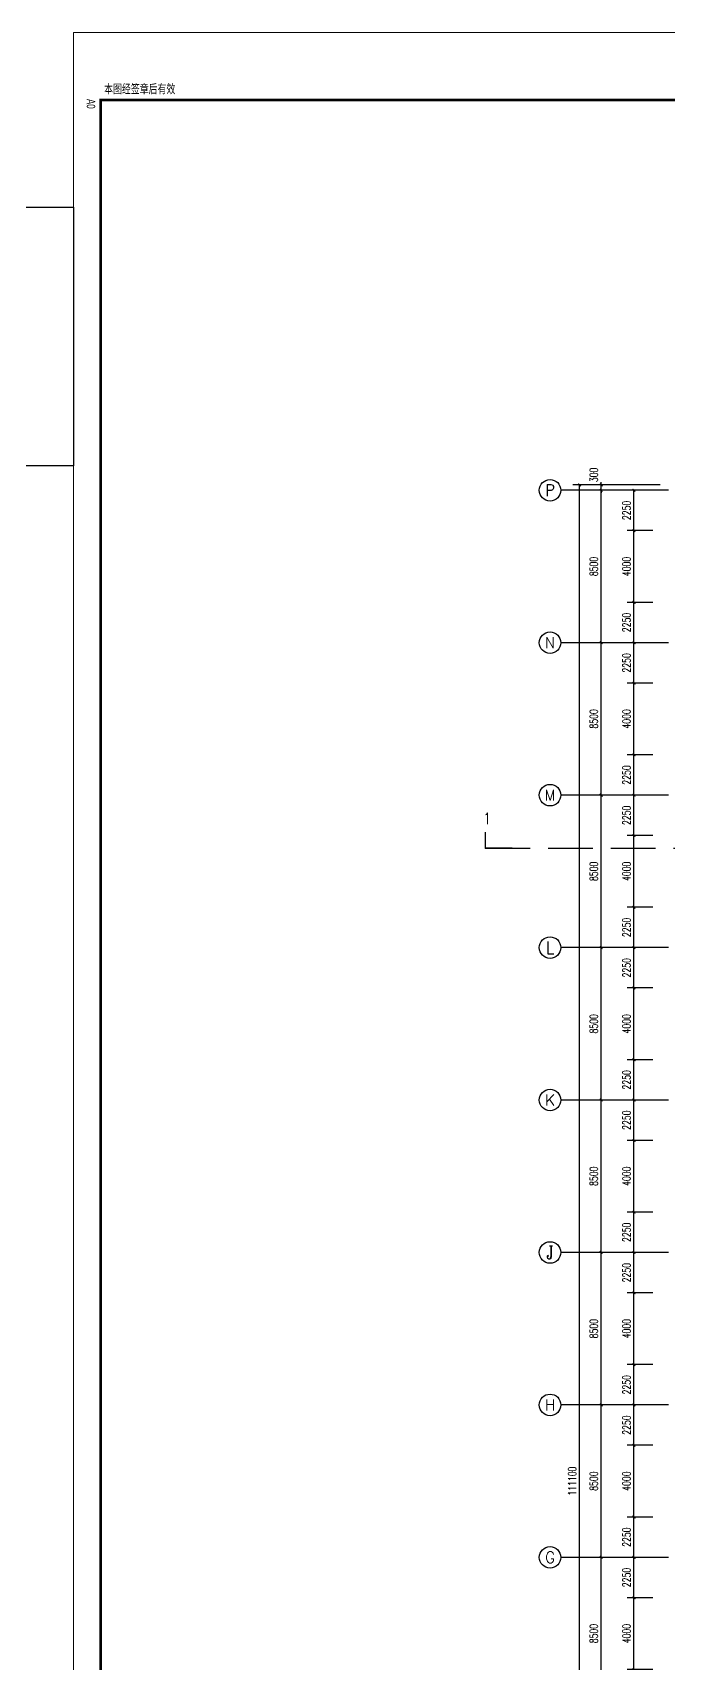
# Model space of a CAD drawing. Extents: x -275060 to -14507, y -783073 to -270523.
# Drawn here: x -195145 to -159684, y -361453 to -270523 of the extents above; entities that cross this region are included whole.
import ezdxf
from ezdxf.enums import TextEntityAlignment as Align

# ---------------------------------------------------------------- set-up
doc = ezdxf.new("R2010")
doc.units = 0
doc.header["$LTSCALE"] = 1000
doc.header["$MEASUREMENT"] = 0
doc.linetypes.add('DASH', pattern=[0.35, 0.25, -0.1])
doc.layers.get('Defpoints').update_dxf_attribs({"color": 252})
for name, color, linetype in [('07m', 36, 'Continuous'), ('AXIS', 3, 'Continuous'), ('AXIS_TEXT', 7, 'Continuous'), ('DIM_SYMB', 3, 'Continuous'), ('PUB_DIM', 3, 'Continuous')]:
    doc.layers.add(name, color=color, linetype=linetype)
doc.layers.add('TK', color=252, linetype='Continuous', lineweight=13)
doc.styles.add('_TCH_AXIS', font='COMPLEX', dxfattribs={"bigfont": 'GBCBIG'})
doc.styles.add('_TCH_DIM_T3', font='SIMPLEX', dxfattribs={"width": 0.705882, "bigfont": 'GBCBIG'})
doc.styles.add('_TCH_LABEL', font='COMPLEX', dxfattribs={"bigfont": 'GBCBIG'})
doc.styles.add('COMPLEX', font='COMPLEX')
doc.styles.add('T&D', font='haiwenrs.shx', dxfattribs={"width": 0.7, "bigfont": 'hztxt.shx'})
doc.dimstyles.new('_TCH_ARCH&&150', dxfattribs={"dimtxt": 446.25, "dimasz": 150, "dimexe": 375, "dimexo": 450, "dimgap": 189.375, "dimtad": 1, "dimdec": 0, "dimzin": 0, "dimdsep": 46, "dimtxsty": '_TCH_DIM_T3', "dimblk": 'ARCHTICK', "dimcen": 0.09, "dimclrt": 7, "dimazin": 2, "dimtfac": 1, "dimtdec": 0, "dimtix": 1, "dimtmove": 2, "dimatfit": 3, "dimfxl": 0, "dimtolj": 1, "dimtzin": 0, "dimarcsym": 0})

# ---------------------------------------------------------------- blocks, each defined once
blk = doc.blocks.new('TK-A0')
at = {"layer": 'TK'}
for p, q in [((0, 841), (0, 0)), ((25, 831), (25, 10)), ((25, 10), (1179, 10)), ((0, 0), (1189, 0))]:
    blk.add_line(p, q, dxfattribs=at)
at = {"layer": 'TK', "const_width": 1}
blk.add_lwpolyline([(25, 831), (1179, 831), (1179, 10), (25, 10)], close=True, dxfattribs=at)
at = {"layer": 'TK', "style": 'T&D', "width": 0.7}
blk.add_text('本图经签章后有效', height=3.5, rotation=90, dxfattribs=at).set_placement((22.89, 11.35))
blk.add_text('A0', height=3.15, dxfattribs=at).set_placement((24.67, 4.88))
blk = doc.blocks.new('_ArchTick')
at = {"color": 0, "linetype": 'ByBlock', "const_width": 0.4}
blk.add_lwpolyline([(-0.5, -0.5), (0.5, 0.5)], dxfattribs=at)
blk = doc.blocks.new('*D216')
at = {"layer": 'Defpoints', "color": 0, "transparency": 16777216}
for p in [(-161603, -357791), (-160099, -357791), (-160099, -361791)]:
    blk.add_point(p, dxfattribs=at)
at = {"layer": 'PUB_DIM', "color": 0, "lineweight": -2, "transparency": 16777216}
for p, q in [((-160549, -357791), (-161978, -357791)), ((-161603, -361791), (-161603, -357791)), ((-160549, -361791), (-161978, -361791))]:
    blk.add_line(p, q, dxfattribs=at)
at = {"layer": 'PUB_DIM', "color": 0, "lineweight": -2, "transparency": 16777216, "xscale": 150, "yscale": 150, "zscale": 150}
for p, rotation in [((-161603, -357791), 90), ((-161603, -361791), 270)]:
    blk.add_blockref('_ArchTick', p, dxfattribs=dict(at, rotation=rotation))
at = {"layer": 'PUB_DIM', "color": 7, "transparency": 16777216, "insert": (-162015, -359791), "char_height": 446.2, "attachment_point": 5, "rotation": 90, "style": '_TCH_DIM_T3'}
blk.add_mtext('\\A1;4000', dxfattribs=at)
blk = doc.blocks.new('*D217')
at = {"layer": 'Defpoints', "color": 0, "transparency": 16777216}
for p in [(-161603, -355541), (-160099, -355541), (-160099, -357791)]:
    blk.add_point(p, dxfattribs=at)
at = {"layer": 'PUB_DIM', "color": 0, "lineweight": -2, "transparency": 16777216}
for p, q in [((-160549, -355541), (-161978, -355541)), ((-161603, -357791), (-161603, -355541)), ((-160549, -357791), (-161978, -357791))]:
    blk.add_line(p, q, dxfattribs=at)
at = {"layer": 'PUB_DIM', "color": 0, "lineweight": -2, "transparency": 16777216, "xscale": 150, "yscale": 150, "zscale": 150}
for p, rotation in [((-161603, -355541), 90), ((-161603, -357791), 270)]:
    blk.add_blockref('_ArchTick', p, dxfattribs=dict(at, rotation=rotation))
at = {"layer": 'PUB_DIM', "color": 7, "transparency": 16777216, "insert": (-162015, -356666), "char_height": 446.2, "attachment_point": 5, "rotation": 90, "style": '_TCH_DIM_T3'}
blk.add_mtext('\\A1;2250', dxfattribs=at)
blk = doc.blocks.new('*D218')
at = {"layer": 'Defpoints', "color": 0, "transparency": 16777216}
for p in [(-161603, -353291), (-160099, -353291), (-160099, -355541)]:
    blk.add_point(p, dxfattribs=at)
at = {"layer": 'PUB_DIM', "color": 0, "lineweight": -2, "transparency": 16777216}
for p, q in [((-160549, -353291), (-161978, -353291)), ((-161603, -355541), (-161603, -353291)), ((-160549, -355541), (-161978, -355541))]:
    blk.add_line(p, q, dxfattribs=at)
at = {"layer": 'PUB_DIM', "color": 0, "lineweight": -2, "transparency": 16777216, "xscale": 150, "yscale": 150, "zscale": 150}
for p, rotation in [((-161603, -353291), 90), ((-161603, -355541), 270)]:
    blk.add_blockref('_ArchTick', p, dxfattribs=dict(at, rotation=rotation))
at = {"layer": 'PUB_DIM', "color": 7, "transparency": 16777216, "insert": (-162015, -354416), "char_height": 446.2, "attachment_point": 5, "rotation": 90, "style": '_TCH_DIM_T3'}
blk.add_mtext('\\A1;2250', dxfattribs=at)
blk = doc.blocks.new('*D219')
at = {"layer": 'Defpoints', "color": 0, "transparency": 16777216}
for p in [(-161603, -349291), (-160099, -349291), (-160099, -353291)]:
    blk.add_point(p, dxfattribs=at)
at = {"layer": 'PUB_DIM', "color": 0, "lineweight": -2, "transparency": 16777216}
for p, q in [((-160549, -349291), (-161978, -349291)), ((-161603, -353291), (-161603, -349291)), ((-160549, -353291), (-161978, -353291))]:
    blk.add_line(p, q, dxfattribs=at)
at = {"layer": 'PUB_DIM', "color": 0, "lineweight": -2, "transparency": 16777216, "xscale": 150, "yscale": 150, "zscale": 150}
for p, rotation in [((-161603, -349291), 90), ((-161603, -353291), 270)]:
    blk.add_blockref('_ArchTick', p, dxfattribs=dict(at, rotation=rotation))
at = {"layer": 'PUB_DIM', "color": 7, "transparency": 16777216, "insert": (-162015, -351291), "char_height": 446.2, "attachment_point": 5, "rotation": 90, "style": '_TCH_DIM_T3'}
blk.add_mtext('\\A1;4000', dxfattribs=at)
blk = doc.blocks.new('*D220')
at = {"layer": 'Defpoints', "color": 0, "transparency": 16777216}
for p in [(-161603, -347041), (-160099, -347041), (-160099, -349291)]:
    blk.add_point(p, dxfattribs=at)
at = {"layer": 'PUB_DIM', "color": 0, "lineweight": -2, "transparency": 16777216}
for p, q in [((-160549, -347041), (-161978, -347041)), ((-161603, -349291), (-161603, -347041)), ((-160549, -349291), (-161978, -349291))]:
    blk.add_line(p, q, dxfattribs=at)
at = {"layer": 'PUB_DIM', "color": 0, "lineweight": -2, "transparency": 16777216, "xscale": 150, "yscale": 150, "zscale": 150}
for p, rotation in [((-161603, -347041), 90), ((-161603, -349291), 270)]:
    blk.add_blockref('_ArchTick', p, dxfattribs=dict(at, rotation=rotation))
at = {"layer": 'PUB_DIM', "color": 7, "transparency": 16777216, "insert": (-162015, -348166), "char_height": 446.2, "attachment_point": 5, "rotation": 90, "style": '_TCH_DIM_T3'}
blk.add_mtext('\\A1;2250', dxfattribs=at)
blk = doc.blocks.new('*D221')
at = {"layer": 'Defpoints', "color": 0, "transparency": 16777216}
for p in [(-161603, -344791), (-160099, -344791), (-160099, -347041)]:
    blk.add_point(p, dxfattribs=at)
at = {"layer": 'PUB_DIM', "color": 0, "lineweight": -2, "transparency": 16777216}
for p, q in [((-160549, -344791), (-161978, -344791)), ((-161603, -347041), (-161603, -344791)), ((-160549, -347041), (-161978, -347041))]:
    blk.add_line(p, q, dxfattribs=at)
at = {"layer": 'PUB_DIM', "color": 0, "lineweight": -2, "transparency": 16777216, "xscale": 150, "yscale": 150, "zscale": 150}
for p, rotation in [((-161603, -344791), 90), ((-161603, -347041), 270)]:
    blk.add_blockref('_ArchTick', p, dxfattribs=dict(at, rotation=rotation))
at = {"layer": 'PUB_DIM', "color": 7, "transparency": 16777216, "insert": (-162015, -345916), "char_height": 446.2, "attachment_point": 5, "rotation": 90, "style": '_TCH_DIM_T3'}
blk.add_mtext('\\A1;2250', dxfattribs=at)
blk = doc.blocks.new('*D222')
at = {"layer": 'Defpoints', "color": 0, "transparency": 16777216}
for p in [(-161603, -340791), (-160099, -340791), (-160099, -344791)]:
    blk.add_point(p, dxfattribs=at)
at = {"layer": 'PUB_DIM', "color": 0, "lineweight": -2, "transparency": 16777216}
for p, q in [((-160549, -340791), (-161978, -340791)), ((-161603, -344791), (-161603, -340791)), ((-160549, -344791), (-161978, -344791))]:
    blk.add_line(p, q, dxfattribs=at)
at = {"layer": 'PUB_DIM', "color": 0, "lineweight": -2, "transparency": 16777216, "xscale": 150, "yscale": 150, "zscale": 150}
for p, rotation in [((-161603, -340791), 90), ((-161603, -344791), 270)]:
    blk.add_blockref('_ArchTick', p, dxfattribs=dict(at, rotation=rotation))
at = {"layer": 'PUB_DIM', "color": 7, "transparency": 16777216, "insert": (-162015, -342791), "char_height": 446.2, "attachment_point": 5, "rotation": 90, "style": '_TCH_DIM_T3'}
blk.add_mtext('\\A1;4000', dxfattribs=at)
blk = doc.blocks.new('*D223')
at = {"layer": 'Defpoints', "color": 0, "transparency": 16777216}
for p in [(-161603, -338541), (-160099, -338541), (-160099, -340791)]:
    blk.add_point(p, dxfattribs=at)
at = {"layer": 'PUB_DIM', "color": 0, "lineweight": -2, "transparency": 16777216}
for p, q in [((-160549, -338541), (-161978, -338541)), ((-161603, -340791), (-161603, -338541)), ((-160549, -340791), (-161978, -340791))]:
    blk.add_line(p, q, dxfattribs=at)
at = {"layer": 'PUB_DIM', "color": 0, "lineweight": -2, "transparency": 16777216, "xscale": 150, "yscale": 150, "zscale": 150}
for p, rotation in [((-161603, -338541), 90), ((-161603, -340791), 270)]:
    blk.add_blockref('_ArchTick', p, dxfattribs=dict(at, rotation=rotation))
at = {"layer": 'PUB_DIM', "color": 7, "transparency": 16777216, "insert": (-162015, -339666), "char_height": 446.2, "attachment_point": 5, "rotation": 90, "style": '_TCH_DIM_T3'}
blk.add_mtext('\\A1;2250', dxfattribs=at)
blk = doc.blocks.new('*D224')
at = {"layer": 'Defpoints', "color": 0, "transparency": 16777216}
for p in [(-161603, -336291), (-160099, -336291), (-160099, -338541)]:
    blk.add_point(p, dxfattribs=at)
at = {"layer": 'PUB_DIM', "color": 0, "lineweight": -2, "transparency": 16777216}
for p, q in [((-160549, -336291), (-161978, -336291)), ((-161603, -338541), (-161603, -336291)), ((-160549, -338541), (-161978, -338541))]:
    blk.add_line(p, q, dxfattribs=at)
at = {"layer": 'PUB_DIM', "color": 0, "lineweight": -2, "transparency": 16777216, "xscale": 150, "yscale": 150, "zscale": 150}
for p, rotation in [((-161603, -336291), 90), ((-161603, -338541), 270)]:
    blk.add_blockref('_ArchTick', p, dxfattribs=dict(at, rotation=rotation))
at = {"layer": 'PUB_DIM', "color": 7, "transparency": 16777216, "insert": (-162015, -337416), "char_height": 446.2, "attachment_point": 5, "rotation": 90, "style": '_TCH_DIM_T3'}
blk.add_mtext('\\A1;2250', dxfattribs=at)
blk = doc.blocks.new('*D225')
at = {"layer": 'Defpoints', "color": 0, "transparency": 16777216}
for p in [(-161603, -332291), (-160099, -332291), (-160099, -336291)]:
    blk.add_point(p, dxfattribs=at)
at = {"layer": 'PUB_DIM', "color": 0, "lineweight": -2, "transparency": 16777216}
for p, q in [((-160549, -332291), (-161978, -332291)), ((-161603, -336291), (-161603, -332291)), ((-160549, -336291), (-161978, -336291))]:
    blk.add_line(p, q, dxfattribs=at)
at = {"layer": 'PUB_DIM', "color": 0, "lineweight": -2, "transparency": 16777216, "xscale": 150, "yscale": 150, "zscale": 150}
for p, rotation in [((-161603, -332291), 90), ((-161603, -336291), 270)]:
    blk.add_blockref('_ArchTick', p, dxfattribs=dict(at, rotation=rotation))
at = {"layer": 'PUB_DIM', "color": 7, "transparency": 16777216, "insert": (-162015, -334291), "char_height": 446.2, "attachment_point": 5, "rotation": 90, "style": '_TCH_DIM_T3'}
blk.add_mtext('\\A1;4000', dxfattribs=at)
blk = doc.blocks.new('*D226')
at = {"layer": 'Defpoints', "color": 0, "transparency": 16777216}
for p in [(-161603, -330041), (-160099, -330041), (-160099, -332291)]:
    blk.add_point(p, dxfattribs=at)
at = {"layer": 'PUB_DIM', "color": 0, "lineweight": -2, "transparency": 16777216}
for p, q in [((-160549, -330041), (-161978, -330041)), ((-161603, -332291), (-161603, -330041)), ((-160549, -332291), (-161978, -332291))]:
    blk.add_line(p, q, dxfattribs=at)
at = {"layer": 'PUB_DIM', "color": 0, "lineweight": -2, "transparency": 16777216, "xscale": 150, "yscale": 150, "zscale": 150}
for p, rotation in [((-161603, -330041), 90), ((-161603, -332291), 270)]:
    blk.add_blockref('_ArchTick', p, dxfattribs=dict(at, rotation=rotation))
at = {"layer": 'PUB_DIM', "color": 7, "transparency": 16777216, "insert": (-162015, -331166), "char_height": 446.2, "attachment_point": 5, "rotation": 90, "style": '_TCH_DIM_T3'}
blk.add_mtext('\\A1;2250', dxfattribs=at)
blk = doc.blocks.new('*D227')
at = {"layer": 'Defpoints', "color": 0, "transparency": 16777216}
for p in [(-161603, -327791), (-160099, -327791), (-160099, -330041)]:
    blk.add_point(p, dxfattribs=at)
at = {"layer": 'PUB_DIM', "color": 0, "lineweight": -2, "transparency": 16777216}
for p, q in [((-160549, -327791), (-161978, -327791)), ((-161603, -330041), (-161603, -327791)), ((-160549, -330041), (-161978, -330041))]:
    blk.add_line(p, q, dxfattribs=at)
at = {"layer": 'PUB_DIM', "color": 0, "lineweight": -2, "transparency": 16777216, "xscale": 150, "yscale": 150, "zscale": 150}
for p, rotation in [((-161603, -327791), 90), ((-161603, -330041), 270)]:
    blk.add_blockref('_ArchTick', p, dxfattribs=dict(at, rotation=rotation))
at = {"layer": 'PUB_DIM', "color": 7, "transparency": 16777216, "insert": (-162015, -328916), "char_height": 446.2, "attachment_point": 5, "rotation": 90, "style": '_TCH_DIM_T3'}
blk.add_mtext('\\A1;2250', dxfattribs=at)
blk = doc.blocks.new('*D228')
at = {"layer": 'Defpoints', "color": 0, "transparency": 16777216}
for p in [(-161603, -323791), (-160099, -323791), (-160099, -327791)]:
    blk.add_point(p, dxfattribs=at)
at = {"layer": 'PUB_DIM', "color": 0, "lineweight": -2, "transparency": 16777216}
for p, q in [((-160549, -323791), (-161978, -323791)), ((-161603, -327791), (-161603, -323791)), ((-160549, -327791), (-161978, -327791))]:
    blk.add_line(p, q, dxfattribs=at)
at = {"layer": 'PUB_DIM', "color": 0, "lineweight": -2, "transparency": 16777216, "xscale": 150, "yscale": 150, "zscale": 150}
for p, rotation in [((-161603, -323791), 90), ((-161603, -327791), 270)]:
    blk.add_blockref('_ArchTick', p, dxfattribs=dict(at, rotation=rotation))
at = {"layer": 'PUB_DIM', "color": 7, "transparency": 16777216, "insert": (-162015, -325791), "char_height": 446.2, "attachment_point": 5, "rotation": 90, "style": '_TCH_DIM_T3'}
blk.add_mtext('\\A1;4000', dxfattribs=at)
blk = doc.blocks.new('*D229')
at = {"layer": 'Defpoints', "color": 0, "transparency": 16777216}
for p in [(-161603, -321541), (-160099, -321541), (-160099, -323791)]:
    blk.add_point(p, dxfattribs=at)
at = {"layer": 'PUB_DIM', "color": 0, "lineweight": -2, "transparency": 16777216}
for p, q in [((-160549, -321541), (-161978, -321541)), ((-161603, -323791), (-161603, -321541)), ((-160549, -323791), (-161978, -323791))]:
    blk.add_line(p, q, dxfattribs=at)
at = {"layer": 'PUB_DIM', "color": 0, "lineweight": -2, "transparency": 16777216, "xscale": 150, "yscale": 150, "zscale": 150}
for p, rotation in [((-161603, -321541), 90), ((-161603, -323791), 270)]:
    blk.add_blockref('_ArchTick', p, dxfattribs=dict(at, rotation=rotation))
at = {"layer": 'PUB_DIM', "color": 7, "transparency": 16777216, "insert": (-162015, -322666), "char_height": 446.2, "attachment_point": 5, "rotation": 90, "style": '_TCH_DIM_T3'}
blk.add_mtext('\\A1;2250', dxfattribs=at)
blk = doc.blocks.new('*D230')
at = {"layer": 'Defpoints', "color": 0, "transparency": 16777216}
for p in [(-161603, -319291), (-160099, -319291), (-160099, -321541)]:
    blk.add_point(p, dxfattribs=at)
at = {"layer": 'PUB_DIM', "color": 0, "lineweight": -2, "transparency": 16777216}
for p, q in [((-160549, -319291), (-161978, -319291)), ((-161603, -321541), (-161603, -319291)), ((-160549, -321541), (-161978, -321541))]:
    blk.add_line(p, q, dxfattribs=at)
at = {"layer": 'PUB_DIM', "color": 0, "lineweight": -2, "transparency": 16777216, "xscale": 150, "yscale": 150, "zscale": 150}
for p, rotation in [((-161603, -319291), 90), ((-161603, -321541), 270)]:
    blk.add_blockref('_ArchTick', p, dxfattribs=dict(at, rotation=rotation))
at = {"layer": 'PUB_DIM', "color": 7, "transparency": 16777216, "insert": (-162015, -320416), "char_height": 446.2, "attachment_point": 5, "rotation": 90, "style": '_TCH_DIM_T3'}
blk.add_mtext('\\A1;2250', dxfattribs=at)
blk = doc.blocks.new('*D231')
at = {"layer": 'Defpoints', "color": 0, "transparency": 16777216}
for p in [(-161603, -315291), (-160099, -315291), (-160099, -319291)]:
    blk.add_point(p, dxfattribs=at)
at = {"layer": 'PUB_DIM', "color": 0, "lineweight": -2, "transparency": 16777216}
for p, q in [((-160549, -315291), (-161978, -315291)), ((-161603, -319291), (-161603, -315291)), ((-160549, -319291), (-161978, -319291))]:
    blk.add_line(p, q, dxfattribs=at)
at = {"layer": 'PUB_DIM', "color": 0, "lineweight": -2, "transparency": 16777216, "xscale": 150, "yscale": 150, "zscale": 150}
for p, rotation in [((-161603, -315291), 90), ((-161603, -319291), 270)]:
    blk.add_blockref('_ArchTick', p, dxfattribs=dict(at, rotation=rotation))
at = {"layer": 'PUB_DIM', "color": 7, "transparency": 16777216, "insert": (-162015, -317291), "char_height": 446.2, "attachment_point": 5, "rotation": 90, "style": '_TCH_DIM_T3'}
blk.add_mtext('\\A1;4000', dxfattribs=at)
blk = doc.blocks.new('*D232')
at = {"layer": 'Defpoints', "color": 0, "transparency": 16777216}
for p in [(-161603, -313041), (-160099, -313041), (-160099, -315291)]:
    blk.add_point(p, dxfattribs=at)
at = {"layer": 'PUB_DIM', "color": 0, "lineweight": -2, "transparency": 16777216}
for p, q in [((-160549, -313041), (-161978, -313041)), ((-161603, -315291), (-161603, -313041)), ((-160549, -315291), (-161978, -315291))]:
    blk.add_line(p, q, dxfattribs=at)
at = {"layer": 'PUB_DIM', "color": 0, "lineweight": -2, "transparency": 16777216, "xscale": 150, "yscale": 150, "zscale": 150}
for p, rotation in [((-161603, -313041), 90), ((-161603, -315291), 270)]:
    blk.add_blockref('_ArchTick', p, dxfattribs=dict(at, rotation=rotation))
at = {"layer": 'PUB_DIM', "color": 7, "transparency": 16777216, "insert": (-162015, -314166), "char_height": 446.2, "attachment_point": 5, "rotation": 90, "style": '_TCH_DIM_T3'}
blk.add_mtext('\\A1;2250', dxfattribs=at)
blk = doc.blocks.new('*D233')
at = {"layer": 'Defpoints', "color": 0, "transparency": 16777216}
for p in [(-161603, -310791), (-160099, -310791), (-160099, -313041)]:
    blk.add_point(p, dxfattribs=at)
at = {"layer": 'PUB_DIM', "color": 0, "lineweight": -2, "transparency": 16777216}
for p, q in [((-160549, -310791), (-161978, -310791)), ((-161603, -313041), (-161603, -310791)), ((-160549, -313041), (-161978, -313041))]:
    blk.add_line(p, q, dxfattribs=at)
at = {"layer": 'PUB_DIM', "color": 0, "lineweight": -2, "transparency": 16777216, "xscale": 150, "yscale": 150, "zscale": 150}
for p, rotation in [((-161603, -310791), 90), ((-161603, -313041), 270)]:
    blk.add_blockref('_ArchTick', p, dxfattribs=dict(at, rotation=rotation))
at = {"layer": 'PUB_DIM', "color": 7, "transparency": 16777216, "insert": (-162015, -311916), "char_height": 446.2, "attachment_point": 5, "rotation": 90, "style": '_TCH_DIM_T3'}
blk.add_mtext('\\A1;2250', dxfattribs=at)
blk = doc.blocks.new('*D234')
at = {"layer": 'Defpoints', "color": 0, "transparency": 16777216}
for p in [(-161603, -306791), (-160099, -306791), (-160099, -310791)]:
    blk.add_point(p, dxfattribs=at)
at = {"layer": 'PUB_DIM', "color": 0, "lineweight": -2, "transparency": 16777216}
for p, q in [((-160549, -306791), (-161978, -306791)), ((-161603, -310791), (-161603, -306791)), ((-160549, -310791), (-161978, -310791))]:
    blk.add_line(p, q, dxfattribs=at)
at = {"layer": 'PUB_DIM', "color": 0, "lineweight": -2, "transparency": 16777216, "xscale": 150, "yscale": 150, "zscale": 150}
for p, rotation in [((-161603, -306791), 90), ((-161603, -310791), 270)]:
    blk.add_blockref('_ArchTick', p, dxfattribs=dict(at, rotation=rotation))
at = {"layer": 'PUB_DIM', "color": 7, "transparency": 16777216, "insert": (-162015, -308791), "char_height": 446.2, "attachment_point": 5, "rotation": 90, "style": '_TCH_DIM_T3'}
blk.add_mtext('\\A1;4000', dxfattribs=at)
blk = doc.blocks.new('*D235')
at = {"layer": 'Defpoints', "color": 0, "transparency": 16777216}
for p in [(-161603, -304541), (-160099, -304541), (-160099, -306791)]:
    blk.add_point(p, dxfattribs=at)
at = {"layer": 'PUB_DIM', "color": 0, "lineweight": -2, "transparency": 16777216}
for p, q in [((-160549, -304541), (-161978, -304541)), ((-161603, -306791), (-161603, -304541)), ((-160549, -306791), (-161978, -306791))]:
    blk.add_line(p, q, dxfattribs=at)
at = {"layer": 'PUB_DIM', "color": 0, "lineweight": -2, "transparency": 16777216, "xscale": 150, "yscale": 150, "zscale": 150}
for p, rotation in [((-161603, -304541), 90), ((-161603, -306791), 270)]:
    blk.add_blockref('_ArchTick', p, dxfattribs=dict(at, rotation=rotation))
at = {"layer": 'PUB_DIM', "color": 7, "transparency": 16777216, "insert": (-162015, -305666), "char_height": 446.2, "attachment_point": 5, "rotation": 90, "style": '_TCH_DIM_T3'}
blk.add_mtext('\\A1;2250', dxfattribs=at)
blk = doc.blocks.new('*D236')
at = {"layer": 'Defpoints', "color": 0, "transparency": 16777216}
for p in [(-161603, -302291), (-160099, -302291), (-160099, -304541)]:
    blk.add_point(p, dxfattribs=at)
at = {"layer": 'PUB_DIM', "color": 0, "lineweight": -2, "transparency": 16777216}
for p, q in [((-160549, -302291), (-161978, -302291)), ((-161603, -304541), (-161603, -302291)), ((-160549, -304541), (-161978, -304541))]:
    blk.add_line(p, q, dxfattribs=at)
at = {"layer": 'PUB_DIM', "color": 0, "lineweight": -2, "transparency": 16777216, "xscale": 150, "yscale": 150, "zscale": 150}
for p, rotation in [((-161603, -302291), 90), ((-161603, -304541), 270)]:
    blk.add_blockref('_ArchTick', p, dxfattribs=dict(at, rotation=rotation))
at = {"layer": 'PUB_DIM', "color": 7, "transparency": 16777216, "insert": (-162015, -303416), "char_height": 446.2, "attachment_point": 5, "rotation": 90, "style": '_TCH_DIM_T3'}
blk.add_mtext('\\A1;2250', dxfattribs=at)
blk = doc.blocks.new('*D237')
at = {"layer": 'Defpoints', "color": 0, "transparency": 16777216}
for p in [(-161603, -298291), (-160099, -298291), (-160099, -302291)]:
    blk.add_point(p, dxfattribs=at)
at = {"layer": 'PUB_DIM', "color": 0, "lineweight": -2, "transparency": 16777216}
for p, q in [((-160549, -298291), (-161978, -298291)), ((-161603, -302291), (-161603, -298291)), ((-160549, -302291), (-161978, -302291))]:
    blk.add_line(p, q, dxfattribs=at)
at = {"layer": 'PUB_DIM', "color": 0, "lineweight": -2, "transparency": 16777216, "xscale": 150, "yscale": 150, "zscale": 150}
for p, rotation in [((-161603, -298291), 90), ((-161603, -302291), 270)]:
    blk.add_blockref('_ArchTick', p, dxfattribs=dict(at, rotation=rotation))
at = {"layer": 'PUB_DIM', "color": 7, "transparency": 16777216, "insert": (-162015, -300291), "char_height": 446.2, "attachment_point": 5, "rotation": 90, "style": '_TCH_DIM_T3'}
blk.add_mtext('\\A1;4000', dxfattribs=at)
blk = doc.blocks.new('*D238')
at = {"layer": 'Defpoints', "color": 0, "transparency": 16777216}
for p in [(-161603, -296041), (-160099, -296041), (-160099, -298291)]:
    blk.add_point(p, dxfattribs=at)
at = {"layer": 'PUB_DIM', "color": 0, "lineweight": -2, "transparency": 16777216}
for p, q in [((-160549, -296041), (-161978, -296041)), ((-161603, -298291), (-161603, -296041)), ((-160549, -298291), (-161978, -298291))]:
    blk.add_line(p, q, dxfattribs=at)
at = {"layer": 'PUB_DIM', "color": 0, "lineweight": -2, "transparency": 16777216, "xscale": 150, "yscale": 150, "zscale": 150}
for p, rotation in [((-161603, -296041), 90), ((-161603, -298291), 270)]:
    blk.add_blockref('_ArchTick', p, dxfattribs=dict(at, rotation=rotation))
at = {"layer": 'PUB_DIM', "color": 7, "transparency": 16777216, "insert": (-162015, -297166), "char_height": 446.2, "attachment_point": 5, "rotation": 90, "style": '_TCH_DIM_T3'}
blk.add_mtext('\\A1;2250', dxfattribs=at)
blk = doc.blocks.new('*D376')
at = {"layer": 'AXIS', "color": 0, "lineweight": -2, "transparency": 16777216}
for p, q in [((-160134, -355541), (-163809, -355541)), ((-163434, -364041), (-163434, -355541)), ((-160134, -364041), (-163809, -364041))]:
    blk.add_line(p, q, dxfattribs=at)
at = {"layer": 'Defpoints', "color": 0, "transparency": 16777216}
for p in [(-163434, -355541), (-159684, -355541), (-159684, -364041)]:
    blk.add_point(p, dxfattribs=at)
at = {"layer": 'AXIS', "color": 0, "lineweight": -2, "transparency": 16777216, "xscale": 150, "yscale": 150, "zscale": 150}
for p, rotation in [((-163434, -355541), 90), ((-163434, -364041), 270)]:
    blk.add_blockref('_ArchTick', p, dxfattribs=dict(at, rotation=rotation))
at = {"layer": 'AXIS', "color": 7, "transparency": 16777216, "insert": (-163847, -359791), "char_height": 446.2, "attachment_point": 5, "rotation": 90, "style": '_TCH_DIM_T3'}
blk.add_mtext('\\A1;8500', dxfattribs=at)
blk = doc.blocks.new('*D377')
at = {"layer": 'AXIS', "color": 0, "lineweight": -2, "transparency": 16777216}
for p, q in [((-160134, -347041), (-163809, -347041)), ((-163434, -355541), (-163434, -347041)), ((-160134, -355541), (-163809, -355541))]:
    blk.add_line(p, q, dxfattribs=at)
at = {"layer": 'Defpoints', "color": 0, "transparency": 16777216}
for p in [(-163434, -347041), (-159684, -347041), (-159684, -355541)]:
    blk.add_point(p, dxfattribs=at)
at = {"layer": 'AXIS', "color": 0, "lineweight": -2, "transparency": 16777216, "xscale": 150, "yscale": 150, "zscale": 150}
for p, rotation in [((-163434, -347041), 90), ((-163434, -355541), 270)]:
    blk.add_blockref('_ArchTick', p, dxfattribs=dict(at, rotation=rotation))
at = {"layer": 'AXIS', "color": 7, "transparency": 16777216, "insert": (-163847, -351291), "char_height": 446.2, "attachment_point": 5, "rotation": 90, "style": '_TCH_DIM_T3'}
blk.add_mtext('\\A1;8500', dxfattribs=at)
blk = doc.blocks.new('*D378')
at = {"layer": 'AXIS', "color": 0, "lineweight": -2, "transparency": 16777216}
for p, q in [((-160134, -338541), (-163809, -338541)), ((-163434, -347041), (-163434, -338541)), ((-160134, -347041), (-163809, -347041))]:
    blk.add_line(p, q, dxfattribs=at)
at = {"layer": 'Defpoints', "color": 0, "transparency": 16777216}
for p in [(-163434, -338541), (-159684, -338541), (-159684, -347041)]:
    blk.add_point(p, dxfattribs=at)
at = {"layer": 'AXIS', "color": 0, "lineweight": -2, "transparency": 16777216, "xscale": 150, "yscale": 150, "zscale": 150}
for p, rotation in [((-163434, -338541), 90), ((-163434, -347041), 270)]:
    blk.add_blockref('_ArchTick', p, dxfattribs=dict(at, rotation=rotation))
at = {"layer": 'AXIS', "color": 7, "transparency": 16777216, "insert": (-163847, -342791), "char_height": 446.2, "attachment_point": 5, "rotation": 90, "style": '_TCH_DIM_T3'}
blk.add_mtext('\\A1;8500', dxfattribs=at)
blk = doc.blocks.new('*D379')
at = {"layer": 'AXIS', "color": 0, "lineweight": -2, "transparency": 16777216}
for p, q in [((-160134, -330041), (-163809, -330041)), ((-163434, -338541), (-163434, -330041)), ((-160134, -338541), (-163809, -338541))]:
    blk.add_line(p, q, dxfattribs=at)
at = {"layer": 'Defpoints', "color": 0, "transparency": 16777216}
for p in [(-163434, -330041), (-159684, -330041), (-159684, -338541)]:
    blk.add_point(p, dxfattribs=at)
at = {"layer": 'AXIS', "color": 0, "lineweight": -2, "transparency": 16777216, "xscale": 150, "yscale": 150, "zscale": 150}
for p, rotation in [((-163434, -330041), 90), ((-163434, -338541), 270)]:
    blk.add_blockref('_ArchTick', p, dxfattribs=dict(at, rotation=rotation))
at = {"layer": 'AXIS', "color": 7, "transparency": 16777216, "insert": (-163847, -334291), "char_height": 446.2, "attachment_point": 5, "rotation": 90, "style": '_TCH_DIM_T3'}
blk.add_mtext('\\A1;8500', dxfattribs=at)
blk = doc.blocks.new('*D380')
at = {"layer": 'AXIS', "color": 0, "lineweight": -2, "transparency": 16777216}
for p, q in [((-160134, -321541), (-163809, -321541)), ((-163434, -330041), (-163434, -321541)), ((-160134, -330041), (-163809, -330041))]:
    blk.add_line(p, q, dxfattribs=at)
at = {"layer": 'Defpoints', "color": 0, "transparency": 16777216}
for p in [(-163434, -321541), (-159684, -321541), (-159684, -330041)]:
    blk.add_point(p, dxfattribs=at)
at = {"layer": 'AXIS', "color": 0, "lineweight": -2, "transparency": 16777216, "xscale": 150, "yscale": 150, "zscale": 150}
for p, rotation in [((-163434, -321541), 90), ((-163434, -330041), 270)]:
    blk.add_blockref('_ArchTick', p, dxfattribs=dict(at, rotation=rotation))
at = {"layer": 'AXIS', "color": 7, "transparency": 16777216, "insert": (-163847, -325791), "char_height": 446.2, "attachment_point": 5, "rotation": 90, "style": '_TCH_DIM_T3'}
blk.add_mtext('\\A1;8500', dxfattribs=at)
blk = doc.blocks.new('*D381')
at = {"layer": 'AXIS', "color": 0, "lineweight": -2, "transparency": 16777216}
for p, q in [((-160134, -313041), (-163809, -313041)), ((-163434, -321541), (-163434, -313041)), ((-160134, -321541), (-163809, -321541))]:
    blk.add_line(p, q, dxfattribs=at)
at = {"layer": 'Defpoints', "color": 0, "transparency": 16777216}
for p in [(-163434, -313041), (-159684, -313041), (-159684, -321541)]:
    blk.add_point(p, dxfattribs=at)
at = {"layer": 'AXIS', "color": 0, "lineweight": -2, "transparency": 16777216, "xscale": 150, "yscale": 150, "zscale": 150}
for p, rotation in [((-163434, -313041), 90), ((-163434, -321541), 270)]:
    blk.add_blockref('_ArchTick', p, dxfattribs=dict(at, rotation=rotation))
at = {"layer": 'AXIS', "color": 7, "transparency": 16777216, "insert": (-163847, -317291), "char_height": 446.2, "attachment_point": 5, "rotation": 90, "style": '_TCH_DIM_T3'}
blk.add_mtext('\\A1;8500', dxfattribs=at)
blk = doc.blocks.new('*D382')
at = {"layer": 'AXIS', "color": 0, "lineweight": -2, "transparency": 16777216}
for p, q in [((-160134, -304541), (-163809, -304541)), ((-163434, -313041), (-163434, -304541)), ((-160134, -313041), (-163809, -313041))]:
    blk.add_line(p, q, dxfattribs=at)
at = {"layer": 'Defpoints', "color": 0, "transparency": 16777216}
for p in [(-163434, -304541), (-159684, -304541), (-159684, -313041)]:
    blk.add_point(p, dxfattribs=at)
at = {"layer": 'AXIS', "color": 0, "lineweight": -2, "transparency": 16777216, "xscale": 150, "yscale": 150, "zscale": 150}
for p, rotation in [((-163434, -304541), 90), ((-163434, -313041), 270)]:
    blk.add_blockref('_ArchTick', p, dxfattribs=dict(at, rotation=rotation))
at = {"layer": 'AXIS', "color": 7, "transparency": 16777216, "insert": (-163847, -308791), "char_height": 446.2, "attachment_point": 5, "rotation": 90, "style": '_TCH_DIM_T3'}
blk.add_mtext('\\A1;8500', dxfattribs=at)
blk = doc.blocks.new('*D383')
at = {"layer": 'AXIS', "color": 0, "lineweight": -2, "transparency": 16777216}
for p, q in [((-160134, -296041), (-163809, -296041)), ((-163434, -304541), (-163434, -296041)), ((-160134, -304541), (-163809, -304541))]:
    blk.add_line(p, q, dxfattribs=at)
at = {"layer": 'Defpoints', "color": 0, "transparency": 16777216}
for p in [(-163434, -296041), (-159684, -296041), (-159684, -304541)]:
    blk.add_point(p, dxfattribs=at)
at = {"layer": 'AXIS', "color": 0, "lineweight": -2, "transparency": 16777216, "xscale": 150, "yscale": 150, "zscale": 150}
for p, rotation in [((-163434, -296041), 90), ((-163434, -304541), 270)]:
    blk.add_blockref('_ArchTick', p, dxfattribs=dict(at, rotation=rotation))
at = {"layer": 'AXIS', "color": 7, "transparency": 16777216, "insert": (-163847, -300291), "char_height": 446.2, "attachment_point": 5, "rotation": 90, "style": '_TCH_DIM_T3'}
blk.add_mtext('\\A1;8500', dxfattribs=at)
blk = doc.blocks.new('*D384')
at = {"layer": 'AXIS', "color": 0, "lineweight": -2, "transparency": 16777216}
for p, q in [((-160134, -295741), (-163809, -295741)), ((-160134, -296041), (-163809, -296041)), ((-163434, -295741), (-163434, -295591)), ((-163434, -296041), (-163434, -295741)), ((-163434, -296041), (-163434, -296191))]:
    blk.add_line(p, q, dxfattribs=at)
at = {"layer": 'Defpoints', "color": 0, "transparency": 16777216}
for p in [(-163434, -295741), (-159684, -295741), (-159684, -296041)]:
    blk.add_point(p, dxfattribs=at)
at = {"layer": 'AXIS', "color": 0, "lineweight": -2, "transparency": 16777216, "xscale": 150, "yscale": 150, "zscale": 150}
for p, rotation in [((-163434, -295741), 270), ((-163434, -296041), 90)]:
    blk.add_blockref('_ArchTick', p, dxfattribs=dict(at, rotation=rotation))
at = {"layer": 'AXIS', "color": 7, "transparency": 16777216, "insert": (-163847, -295186), "char_height": 446.2, "attachment_point": 5, "rotation": 90, "style": '_TCH_DIM_T3'}
blk.add_mtext('\\A1;300', dxfattribs=at)
blk = doc.blocks.new('*D385')
at = {"layer": 'AXIS', "color": 0, "lineweight": -2, "transparency": 16777216}
for p, q in [((-160134, -295741), (-165009, -295741)), ((-164634, -406841), (-164634, -295741)), ((-160134, -406841), (-165009, -406841))]:
    blk.add_line(p, q, dxfattribs=at)
at = {"layer": 'Defpoints', "color": 0, "transparency": 16777216}
for p in [(-164634, -295741), (-159684, -295741), (-159684, -406841)]:
    blk.add_point(p, dxfattribs=at)
at = {"layer": 'AXIS', "color": 0, "lineweight": -2, "transparency": 16777216, "xscale": 150, "yscale": 150, "zscale": 150}
for p, rotation in [((-164634, -295741), 90), ((-164634, -406841), 270)]:
    blk.add_blockref('_ArchTick', p, dxfattribs=dict(at, rotation=rotation))
at = {"layer": 'AXIS', "color": 7, "transparency": 16777216, "insert": (-165047, -351291), "char_height": 446.2, "attachment_point": 5, "rotation": 90, "style": '_TCH_DIM_T3'}
blk.add_mtext('\\A1;111100', dxfattribs=at)
blk = doc.blocks.new('_AXISO')
blk.add_circle((0, 0), 0.5)
at = {"layer": 'AXIS_TEXT', "style": 'COMPLEX', "width": 1.041667}
blk.add_attdef('A', text='', height=0.56, dxfattribs=at).set_placement((-0.25, -0.28), (0.25, -0.28), align=Align.FIT)

msp = doc.modelspace()

# ---------------------------------------------------------------- linework, layer by layer
at = {"layer": '07m', "color": 2}
msp.add_lwpolyline([(-207196.2, -280253.5), (-192857.2, -280253.5), (-192857.2, -294677), (-207196.2, -294677)], close=True, dxfattribs=at)
at = {"layer": 'AXIS'}
for p, q in [((-159684.1, -296040.6), (-165684.1, -296040.6)), ((-159684.1, -304540.6), (-165684.1, -304540.6)), ((-159684.1, -313040.6), (-165684.1, -313040.6)), ((-159684.1, -321540.6), (-165684.1, -321540.6)), ((-159684.1, -330040.6), (-165684.1, -330040.6)), ((-159684.1, -338540.6), (-165684.1, -338540.6)), ((-159684.1, -347040.6), (-165684.1, -347040.6)), ((-159684.1, -355540.6), (-165684.1, -355540.6))]:
    msp.add_line(p, q, dxfattribs=at)
at = {"layer": 'DIM_SYMB', "const_width": 75}
msp.add_lwpolyline([(-169895.5, -315091), (-169895.5, -315991), (-168395.5, -315991)], dxfattribs=at)
at = {"layer": 'DIM_SYMB', "linetype": 'DASH', "ltscale": 10}
msp.add_lwpolyline([(-169895.5, -315991), (-101563.5, -315991)], dxfattribs=at)

# ---------------------------------------------------------------- block references
at = {"layer": 'AXIS'}
ref = msp.add_blockref('_AXISO', (-166284.1, -296040.6), dxfattribs=dict(at, xscale=1200, yscale=1200, zscale=1200))
ref.add_attrib('A', 'P', dxfattribs={"layer": 'AXIS_TEXT', "height": 652.9, "style": '_TCH_AXIS'}).set_placement((-166548.4, -296367.1), (-166019.9, -296367.1), align=Align.FIT)
ref = msp.add_blockref('_AXISO', (-166284.1, -304540.6), dxfattribs=dict(at, xscale=1200, yscale=1200, zscale=1200))
ref.add_attrib('A', 'N', dxfattribs={"layer": 'AXIS_TEXT', "height": 622.9, "style": '_TCH_AXIS'}).set_placement((-166565.9, -304852.1), (-166002.3, -304852.1), align=Align.FIT)
ref = msp.add_blockref('_AXISO', (-166284.1, -313040.6), dxfattribs=dict(at, xscale=1200, yscale=1200, zscale=1200))
ref.add_attrib('A', 'M', dxfattribs={"layer": 'AXIS_TEXT', "height": 594, "style": '_TCH_AXIS'}).set_placement((-166581.1, -313337.6), (-165987.1, -313337.6), align=Align.FIT)
ref = msp.add_blockref('_AXISO', (-166284.1, -321540.6), dxfattribs=dict(at, xscale=1200, yscale=1200, zscale=1200))
ref.add_attrib('A', 'L', dxfattribs={"layer": 'AXIS_TEXT', "height": 683.5, "style": '_TCH_AXIS'}).set_placement((-166528.2, -321882.4), (-166040, -321882.4), align=Align.FIT)
ref = msp.add_blockref('_AXISO', (-166284.1, -330040.6), dxfattribs=dict(at, xscale=1200, yscale=1200, zscale=1200))
ref.add_attrib('A', 'K', dxfattribs={"layer": 'AXIS_TEXT', "height": 622.9, "style": '_TCH_AXIS'}).set_placement((-166565.9, -330352.1), (-166002.3, -330352.1), align=Align.FIT)
ref = msp.add_blockref('_AXISO', (-166284.1, -338540.6), dxfattribs=dict(at, xscale=1200, yscale=1200, zscale=1200))
ref.add_attrib('A', 'J', dxfattribs={"layer": 'AXIS_TEXT', "height": 744.1, "style": '_TCH_AXIS'}).set_placement((-166479, -338912.7), (-166089.2, -338912.7), align=Align.FIT)
ref = msp.add_blockref('_AXISO', (-166284.1, -347040.6), dxfattribs=dict(at, xscale=1200, yscale=1200, zscale=1200))
ref.add_attrib('A', 'H', dxfattribs={"layer": 'AXIS_TEXT', "height": 608.3, "style": '_TCH_AXIS'}).set_placement((-166573.8, -347344.8), (-165994.5, -347344.8), align=Align.FIT)
ref = msp.add_blockref('_AXISO', (-166284.1, -355540.6), dxfattribs=dict(at, xscale=1200, yscale=1200, zscale=1200))
ref.add_attrib('A', 'G', dxfattribs={"layer": 'AXIS_TEXT', "height": 637.8, "style": '_TCH_AXIS'}).set_placement((-166557.5, -355859.5), (-166010.8, -355859.5), align=Align.FIT)
at = {"layer": 'TK', "xscale": 150, "yscale": 150, "zscale": 150, "rotation": 270}
msp.add_blockref('TK-A0', (-192857.2, -270522.7), dxfattribs=at)

# ---------------------------------------------------------------- texts
at = {"layer": 'DIM_SYMB', "color": 7, "style": '_TCH_LABEL', "width": 0.705882}
msp.add_text('1', height=637.5, dxfattribs=at).set_placement((-169991.9, -314659.8))

# ---------------------------------------------------------------- dimensions: what is measured, and where the dimension line sits
at = {"layer": 'AXIS'}
dim = msp.add_linear_dim(base=(-163434.1, -295740.6), p1=(-159684.1, -296040.6), p2=(-159684.1, -295740.6), angle=90, dimstyle='_TCH_ARCH&&150', dxfattribs=at)
dim.commit()
dim.dimension.update_dxf_attribs({"geometry": '*D384', "text_midpoint": (-163846.6, -295185.6), "dimtype": 129})
for p1, p2, distance, picture, middle in [((-159684.1, -406840.6), (-159684.1, -295740.6), 4950, '*D385', (-165046.6, -351290.6)), ((-159684.1, -304540.6), (-159684.1, -296040.6), 3750, '*D383', (-163846.6, -300290.6)), ((-159684.1, -313040.6), (-159684.1, -304540.6), 3750, '*D382', (-163846.6, -308790.6)), ((-159684.1, -321540.6), (-159684.1, -313040.6), 3750, '*D381', (-163846.6, -317290.6)), ((-159684.1, -330040.6), (-159684.1, -321540.6), 3750, '*D380', (-163846.6, -325790.6)), ((-159684.1, -338540.6), (-159684.1, -330040.6), 3750, '*D379', (-163846.6, -334290.6)), ((-159684.1, -347040.6), (-159684.1, -338540.6), 3750, '*D378', (-163846.6, -342790.6)), ((-159684.1, -355540.6), (-159684.1, -347040.6), 3750, '*D377', (-163846.6, -351290.6)), ((-159684.1, -364040.6), (-159684.1, -355540.6), 3750, '*D376', (-163846.6, -359790.6))]:
    dim = msp.add_aligned_dim(p1=p1, p2=p2, distance=distance, dimstyle='_TCH_ARCH&&150', dxfattribs=at)
    dim.commit()
    dim.dimension.update_dxf_attribs({"geometry": picture, "text_midpoint": middle})
at = {"layer": 'PUB_DIM'}
for p1, p2, picture, middle in [((-160099.1, -298290.6), (-160099.1, -296040.6), '*D238', (-162015.5, -297165.6)), ((-160099.1, -302290.6), (-160099.1, -298290.6), '*D237', (-162015.5, -300290.6)), ((-160099.1, -304540.6), (-160099.1, -302290.6), '*D236', (-162015.5, -303415.6)), ((-160099.1, -306790.6), (-160099.1, -304540.6), '*D235', (-162015.5, -305665.6)), ((-160099.1, -310790.6), (-160099.1, -306790.6), '*D234', (-162015.5, -308790.6)), ((-160099.1, -313040.6), (-160099.1, -310790.6), '*D233', (-162015.5, -311915.6)), ((-160099.1, -315290.6), (-160099.1, -313040.6), '*D232', (-162015.5, -314165.6)), ((-160099.1, -319290.6), (-160099.1, -315290.6), '*D231', (-162015.5, -317290.6)), ((-160099.1, -321540.6), (-160099.1, -319290.6), '*D230', (-162015.5, -320415.6)), ((-160099.1, -323790.6), (-160099.1, -321540.6), '*D229', (-162015.5, -322665.6)), ((-160099.1, -327790.6), (-160099.1, -323790.6), '*D228', (-162015.5, -325790.6)), ((-160099.1, -330040.6), (-160099.1, -327790.6), '*D227', (-162015.5, -328915.6)), ((-160099.1, -332290.6), (-160099.1, -330040.6), '*D226', (-162015.5, -331165.6)), ((-160099.1, -336290.6), (-160099.1, -332290.6), '*D225', (-162015.5, -334290.6)), ((-160099.1, -338540.6), (-160099.1, -336290.6), '*D224', (-162015.5, -337415.6)), ((-160099.1, -340790.6), (-160099.1, -338540.6), '*D223', (-162015.5, -339665.6)), ((-160099.1, -344790.6), (-160099.1, -340790.6), '*D222', (-162015.5, -342790.6)), ((-160099.1, -347040.6), (-160099.1, -344790.6), '*D221', (-162015.5, -345915.6)), ((-160099.1, -349290.6), (-160099.1, -347040.6), '*D220', (-162015.5, -348165.6)), ((-160099.1, -353290.6), (-160099.1, -349290.6), '*D219', (-162015.5, -351290.6)), ((-160099.1, -355540.6), (-160099.1, -353290.6), '*D218', (-162015.5, -354415.6)), ((-160099.1, -357790.6), (-160099.1, -355540.6), '*D217', (-162015.5, -356665.6)), ((-160099.1, -361790.6), (-160099.1, -357790.6), '*D216', (-162015.5, -359790.6))]:
    dim = msp.add_aligned_dim(p1=p1, p2=p2, distance=1503.9, dimstyle='_TCH_ARCH&&150', dxfattribs=at)
    dim.commit()
    dim.dimension.update_dxf_attribs({"geometry": picture, "text_midpoint": middle})

doc.saveas('drawing.dxf')
